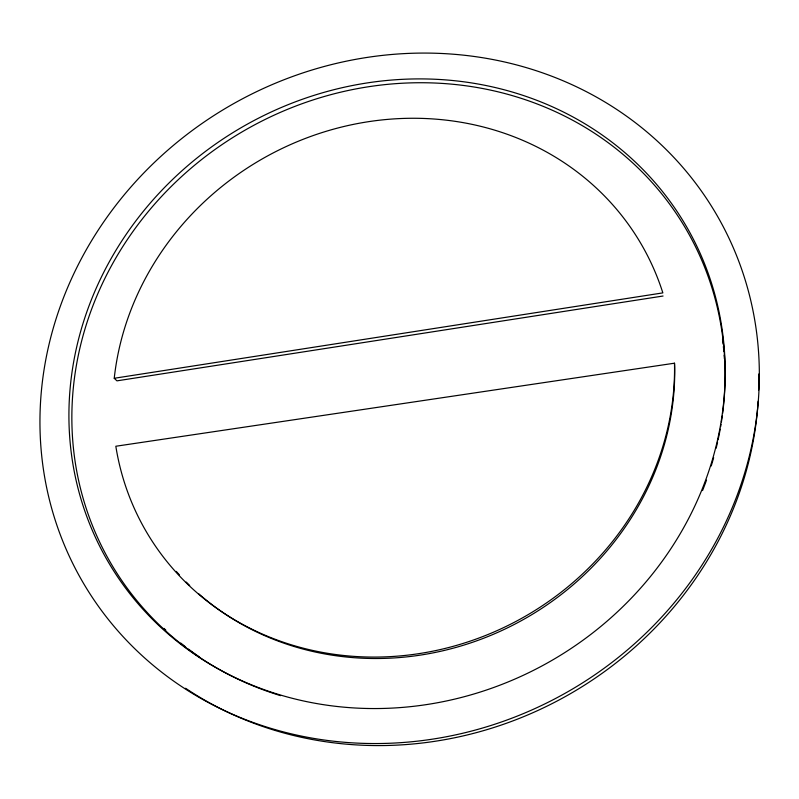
<?xml version="1.0" encoding="UTF-8"?>
<svg xmlns="http://www.w3.org/2000/svg" width="799" height="799" viewBox="0 0 799 799"><rect width="100%" height="100%" fill="white"/><g stroke="black" fill="none" stroke-linecap="round" stroke-linejoin="round"><path stroke-width="1.2" d="M114.237 378.277L662.85 292.883A286.192 263.8 -29.5 0 0 367.67 121.808A286.192 263.8 -29.5 0 0 114.237 378.277L116.944 380.853L663.06 296.02M674.496 363.195L115.825 446.251A286.192 263.8 -29.5 0 0 417.557 653.842A286.192 263.8 -29.5 0 0 674.496 363.195L674.656 366.042A284.834 262.771 -29.5 0 1 505.697 628.723A284.834 262.771 -29.5 0 1 198.681 593.767M758.77 374.002A362.836 335.55 -29.5 0 1 758.68 390.042M758.161 401.208A362.836 335.55 -29.5 0 1 550.291 704.518A362.836 335.55 -29.5 0 1 185.578 688.259M280.569 695.649A332.624 307.146 -29.5 0 1 85.243 328.109A332.624 307.146 -29.5 0 1 465.088 85.673A332.624 307.146 -29.5 0 1 722.616 413.522M722.296 415.909A332.624 307.146 -29.5 0 1 721.417 421.902M721.038 424.299A332.624 307.146 -29.5 0 1 720.638 426.696M720.209 429.093A332.624 307.146 -29.5 0 1 718.071 439.859M717.542 442.247A332.624 307.146 -29.5 0 1 716.144 448.199M713.647 457.687A332.624 307.146 -29.5 0 1 711.22 465.977M706.506 480.109A332.624 307.146 -29.5 0 1 702.531 490.586M189.693 585.477A284.834 262.771 -29.5 0 1 186.227 582.052M179.525 575.01A284.834 262.771 -29.5 0 1 176.289 571.415M722.506 339.195A331.046 305.937 -29.5 0 1 723.105 344.079M723.375 346.536A331.046 305.937 -29.5 0 1 723.854 351.46M724.164 355.156A331.046 305.937 -29.5 0 1 724.423 358.871M199.59 657.088A331.046 305.937 -29.5 0 1 188.534 649.138M185.588 646.89A331.046 305.937 -29.5 0 1 180.764 643.065M165.802 630.101A331.046 305.937 -29.5 0 1 163.975 628.384M370.726 743.519A366.312 338.217 -29.5 0 0 724.603 229.323A366.312 338.217 -29.5 0 0 103.6 222.082A366.312 338.217 -29.5 0 0 370.726 743.519M367.93 708.493A334.212 308.354 -29.5 0 0 694.671 241.777A334.212 308.354 -29.5 0 0 128.569 230.921A334.212 308.354 -29.5 0 0 367.93 708.493"/></g></svg>
